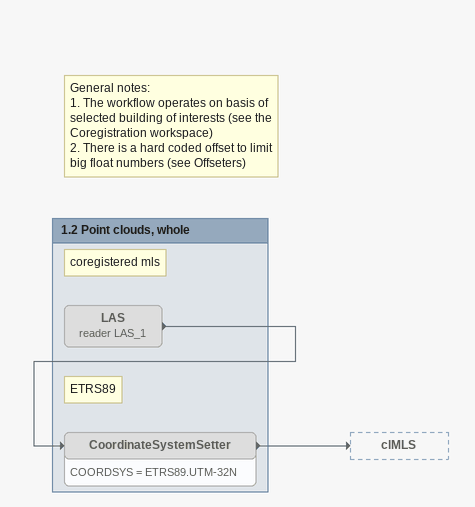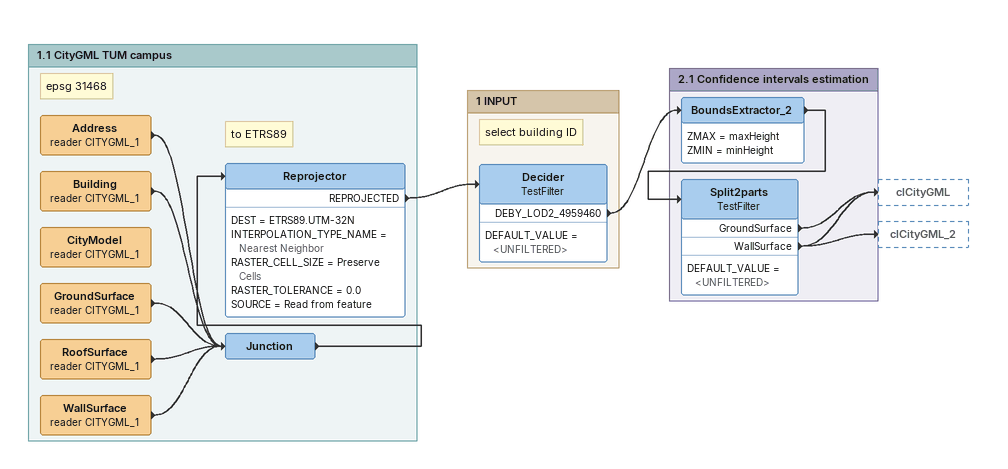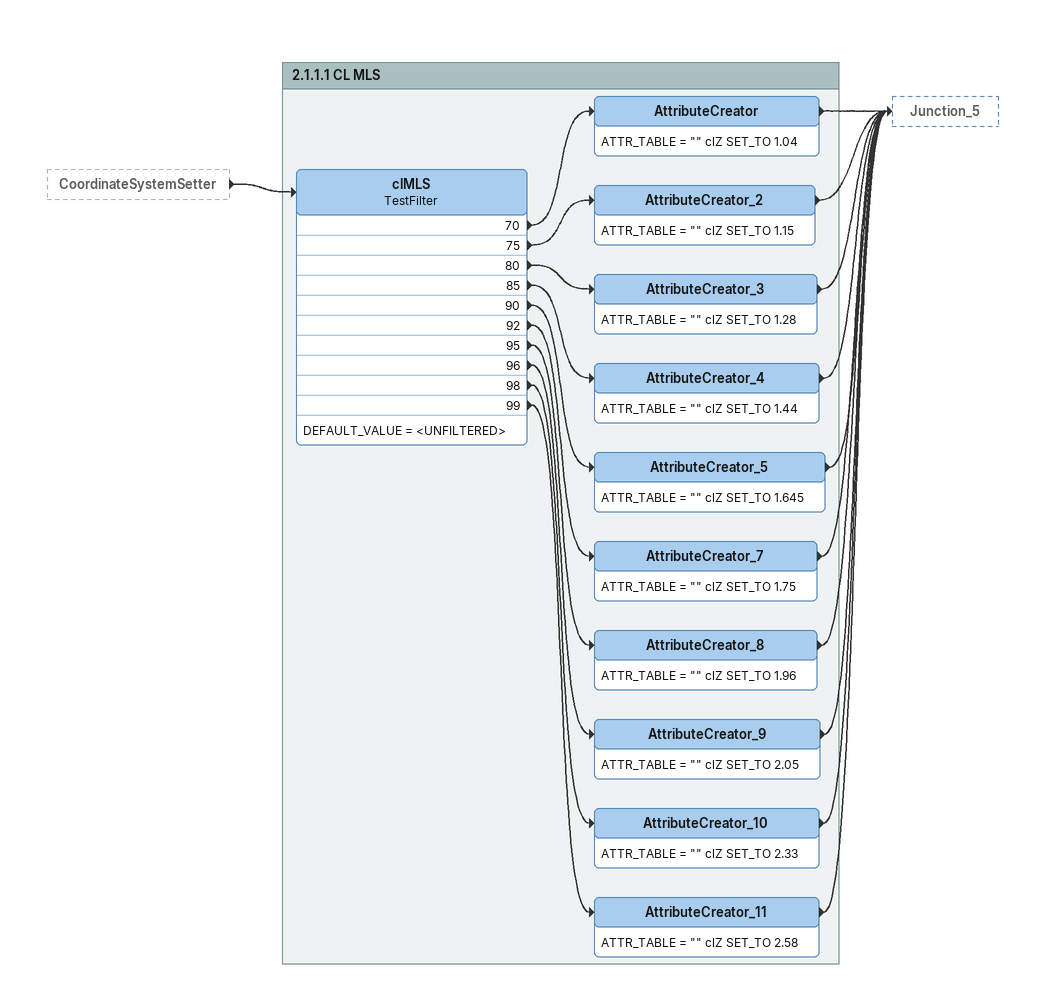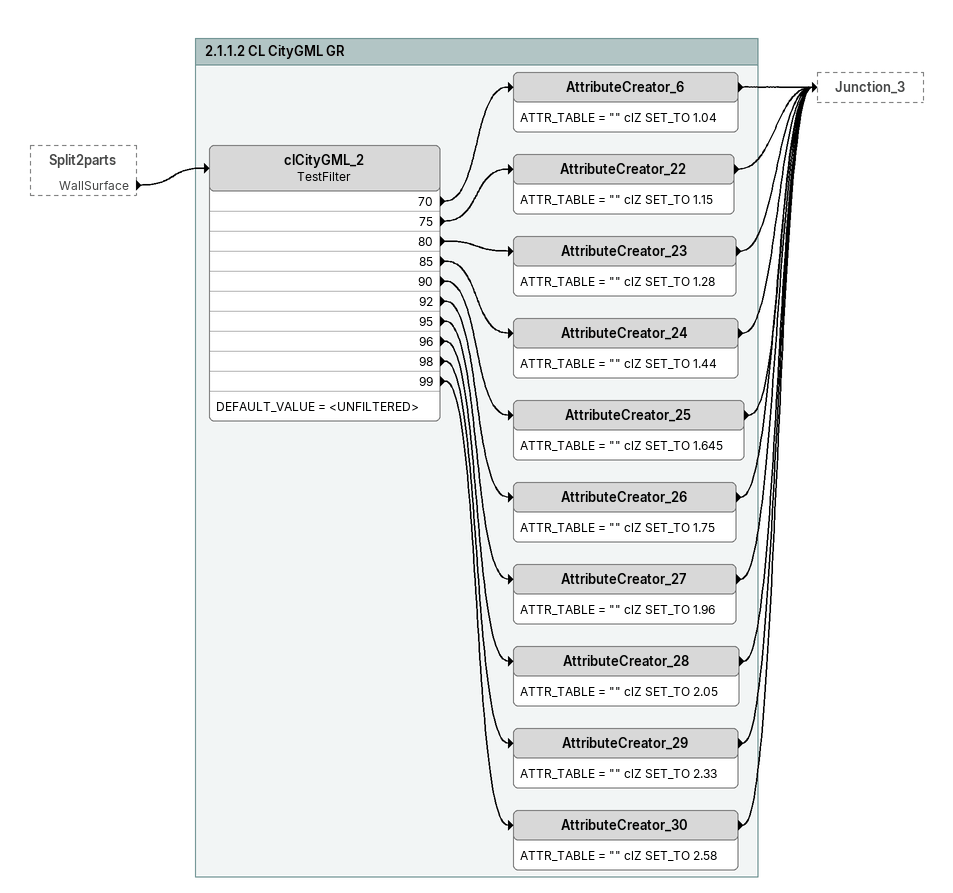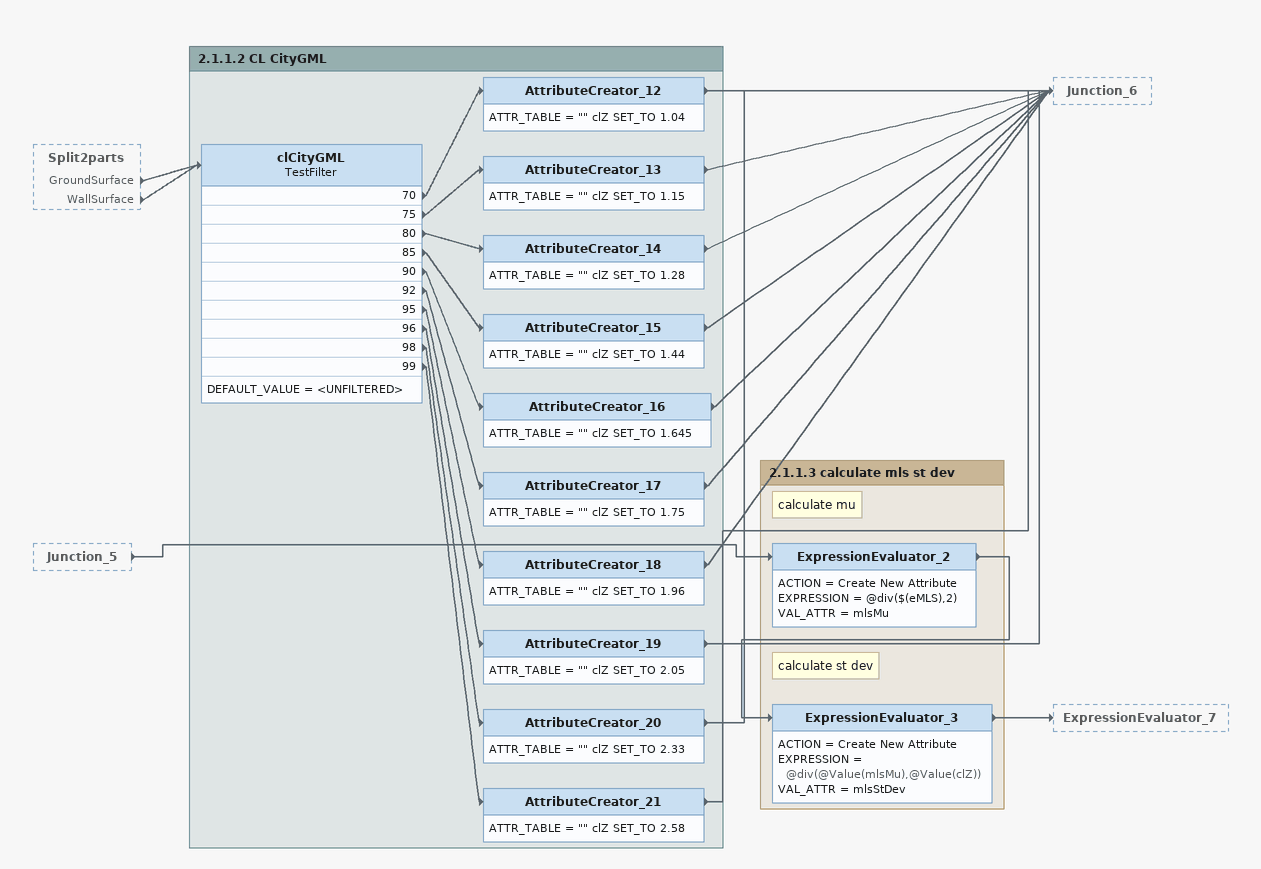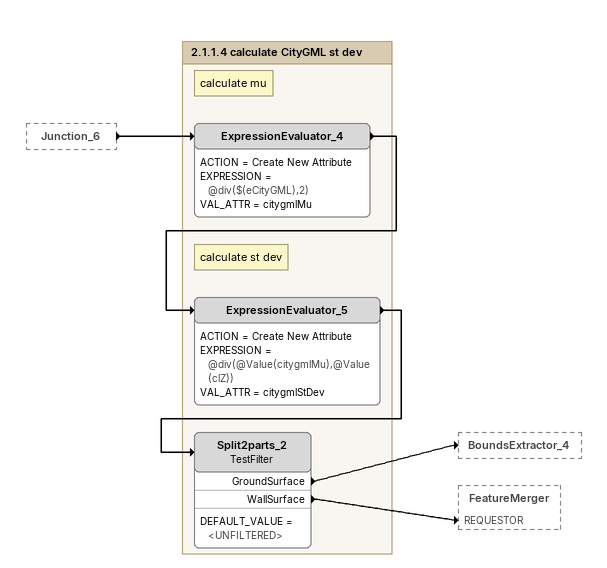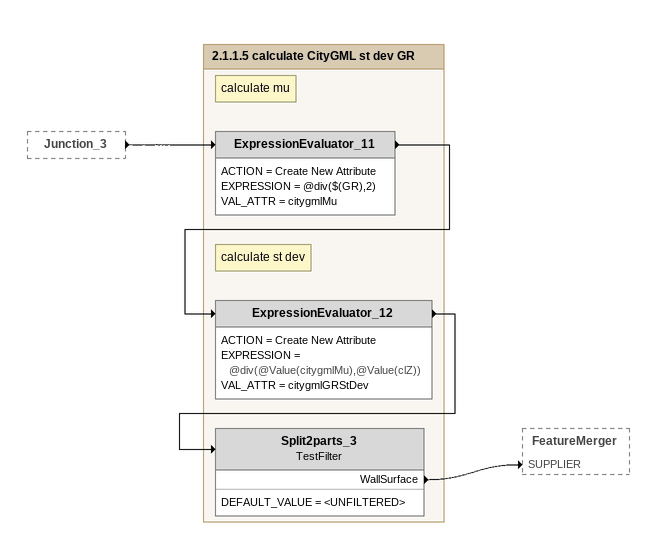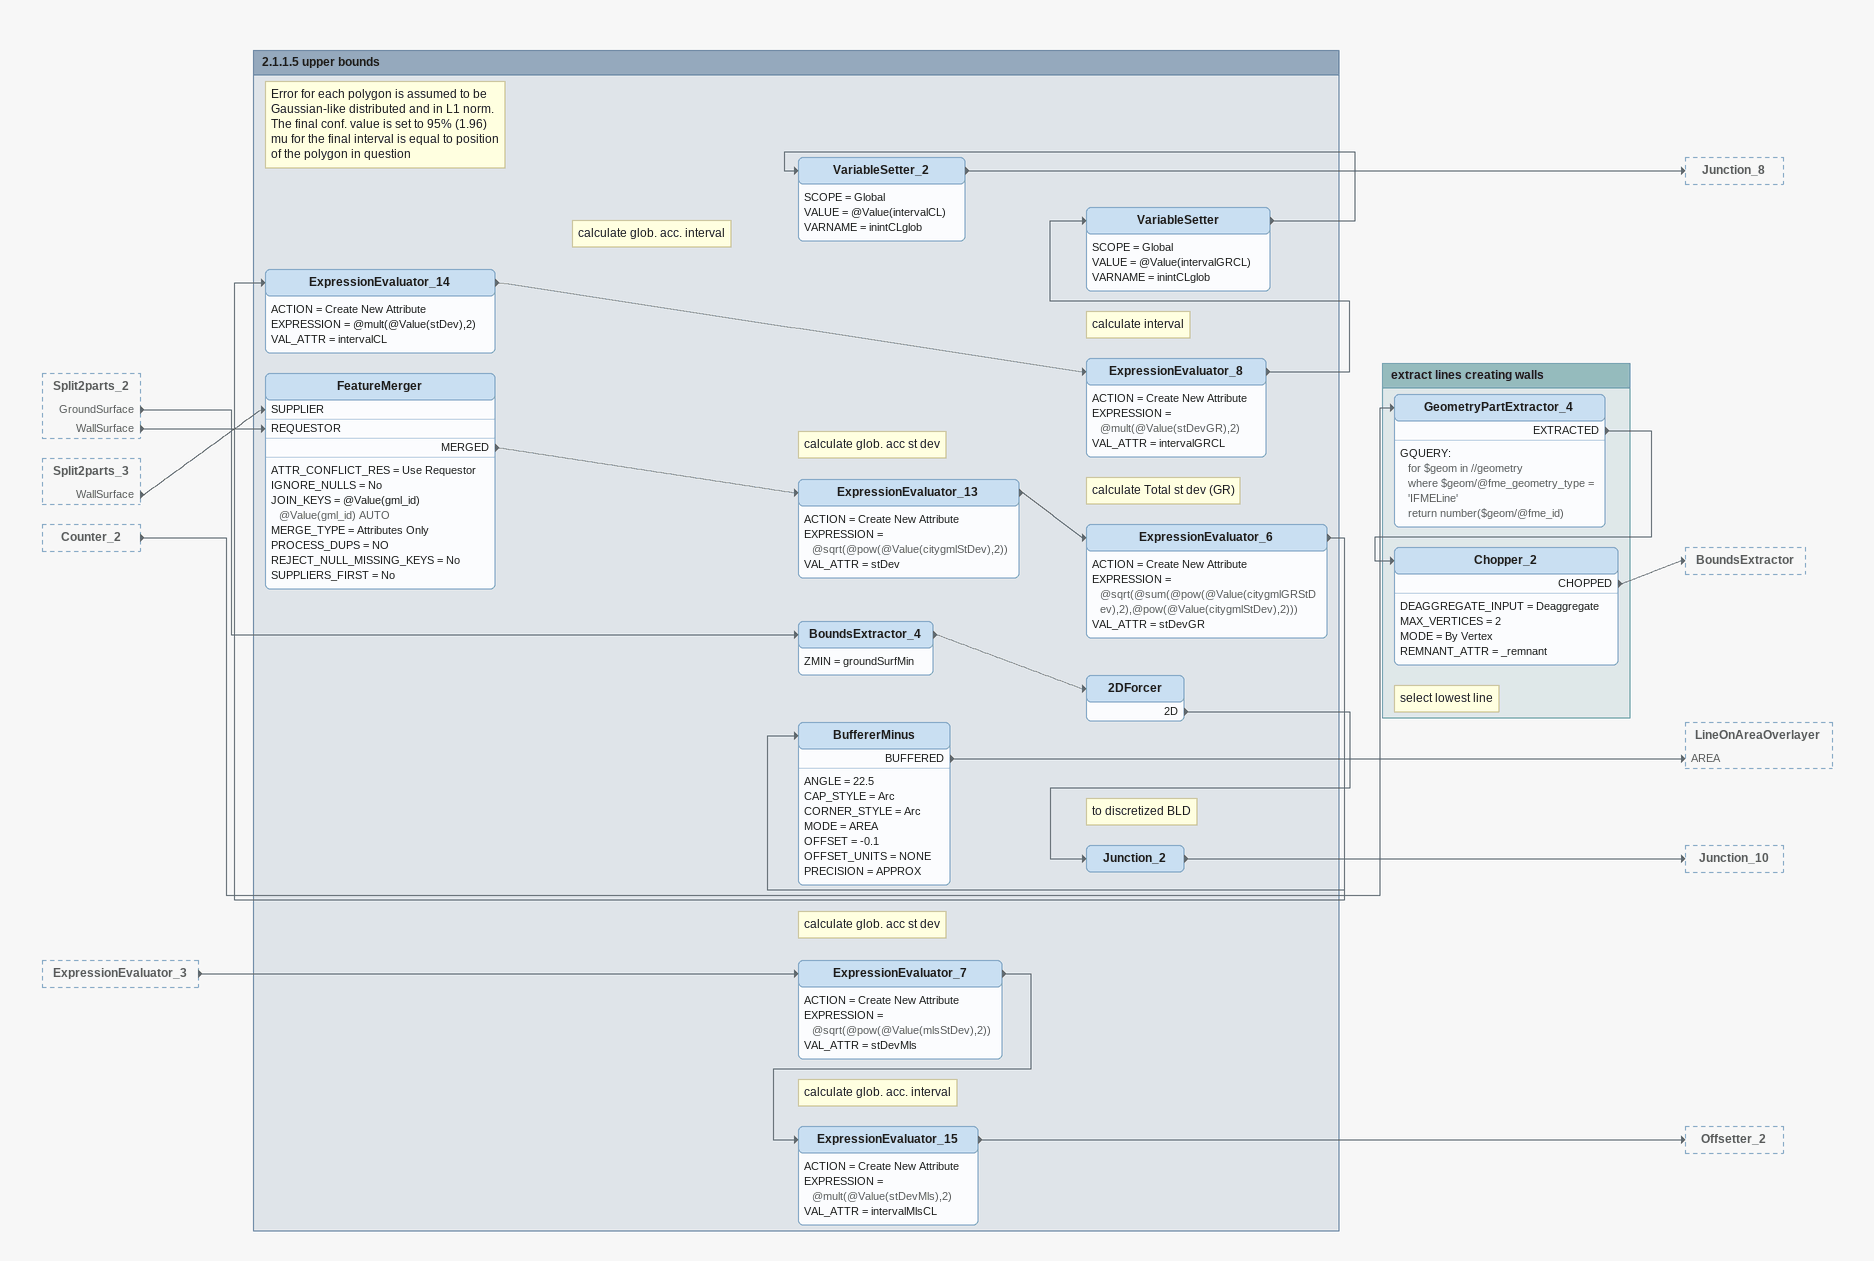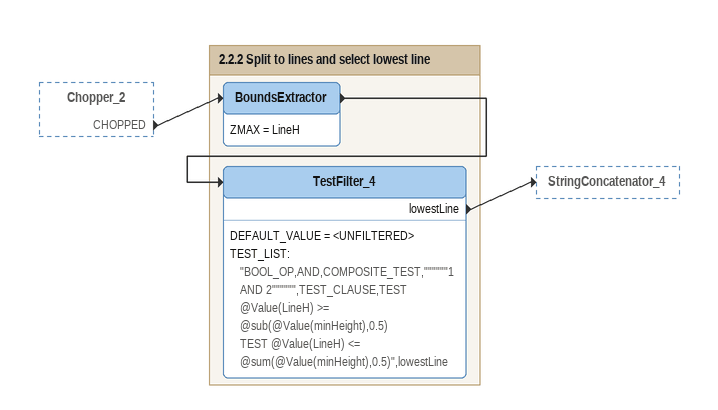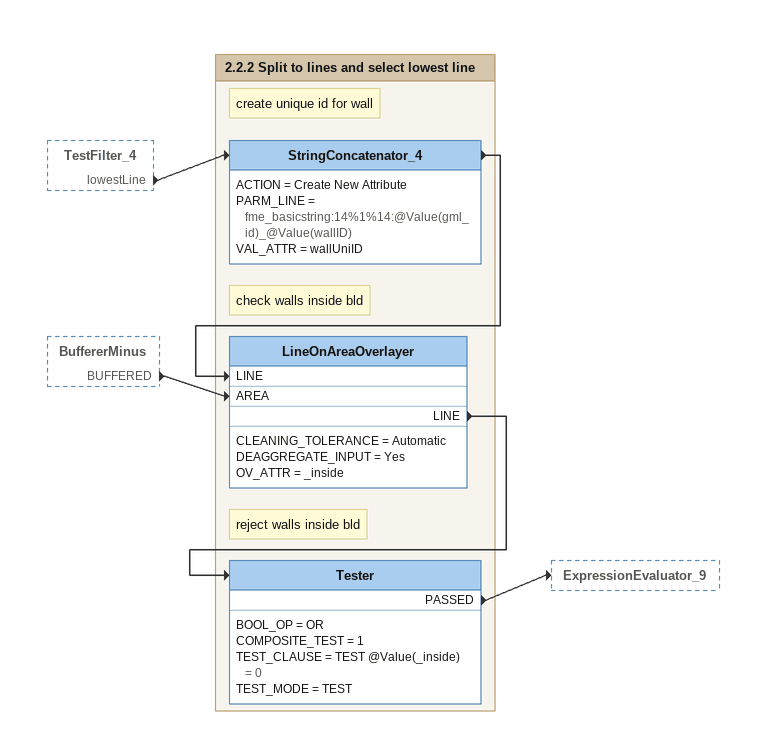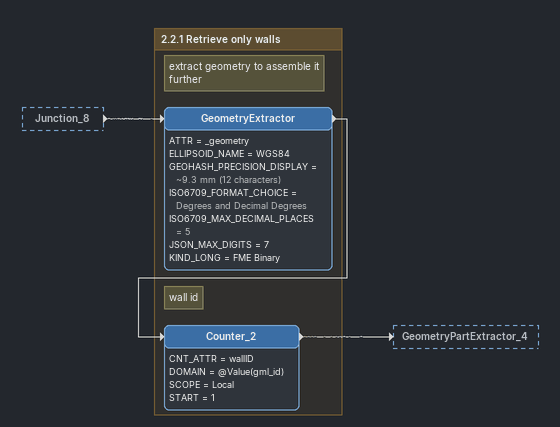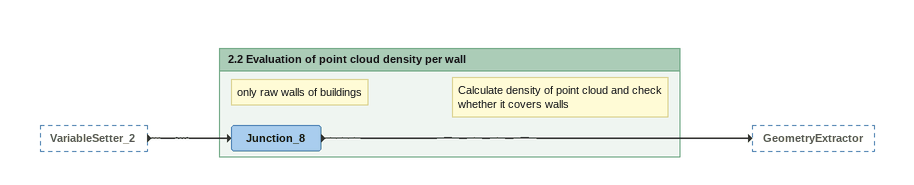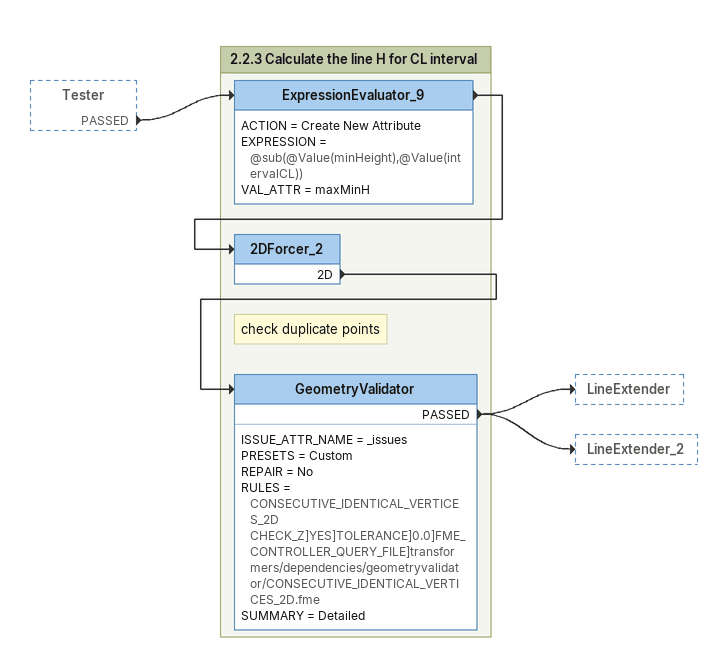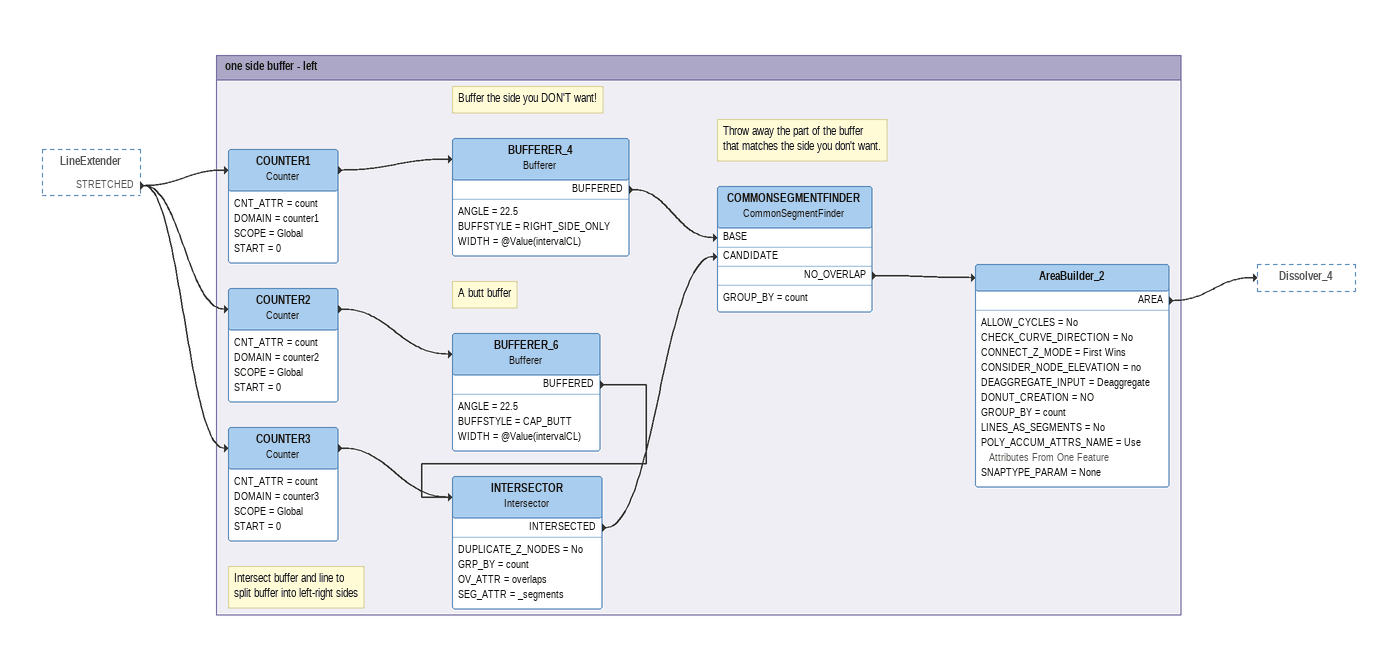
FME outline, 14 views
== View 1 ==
Note: General notes: / 1. The workflow operates on basis of selected building of interests (see the Coregistration workspace) / 2. There is a hard coded offset to limit big float numbers (see Offseters)

Bookmark: 1.2 Point clouds, whole
Note: coregistered mls
LAS (reader LAS_1) [off]
    -> CoordinateSystemSetter
Note: ETRS89
CoordinateSystemSetter [off]
    COORDSYS = ETRS89.UTM-32N
    -> clMLS

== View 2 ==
Bookmark: 1.1 CityGML TUM campus
Note: epsg 31468
Address (reader CITYGML_1)
    -> Junction
Building (reader CITYGML_1)
    -> Junction
CityModel (reader CITYGML_1)
GroundSurface (reader CITYGML_1)
    -> Junction
RoofSurface (reader CITYGML_1)
    -> Junction
WallSurface (reader CITYGML_1)
    -> Junction
Junction
    -> Reprojector
Note: to ETRS89
Reprojector
    DEST = ETRS89.UTM-32N
    INTERPOLATION_TYPE_NAME = Nearest Neighbor
    RASTER_CELL_SIZE = Preserve Cells
    RASTER_TOLERANCE = 0.0
    SOURCE = Read from feature
    REPROJECTED -> Decider

Bookmark: 1 INPUT
Note: select building ID
Decider: TestFilter
    DEFAULT_VALUE = <UNFILTERED>
    DEBY_LOD2_4959460 -> BoundsExtractor_2

Bookmark: 2.1 Confidence intervals estimation
BoundsExtractor_2
    ZMAX = maxHeight
    ZMIN = minHeight
    -> Split2parts
Split2parts: TestFilter
    DEFAULT_VALUE = <UNFILTERED>
    GroundSurface -> clCityGML
    WallSurface -> clCityGML
    WallSurface -> clCityGML_2

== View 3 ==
CoordinateSystemSetter [outside]
    -> clMLS

Bookmark: 2.1.1.1 CL MLS
clMLS: TestFilter
    DEFAULT_VALUE = <UNFILTERED>
    70 -> AttributeCreator
    75 -> AttributeCreator_2
    80 -> AttributeCreator_3
    85 -> AttributeCreator_4
    90 -> AttributeCreator_5
    92 -> AttributeCreator_7
    95 -> AttributeCreator_8
    96 -> AttributeCreator_9
    98 -> AttributeCreator_10
    99 -> AttributeCreator_11
AttributeCreator
    ATTR_TABLE = "" clZ SET_TO 1.04
    -> Junction_5
AttributeCreator_2
    ATTR_TABLE = "" clZ SET_TO 1.15
    -> Junction_5
AttributeCreator_3
    ATTR_TABLE = "" clZ SET_TO 1.28
    -> Junction_5
AttributeCreator_4
    ATTR_TABLE = "" clZ SET_TO 1.44
    -> Junction_5
AttributeCreator_5
    ATTR_TABLE = "" clZ SET_TO 1.645
    -> Junction_5
AttributeCreator_7
    ATTR_TABLE = "" clZ SET_TO 1.75
    -> Junction_5
AttributeCreator_8
    ATTR_TABLE = "" clZ SET_TO 1.96
    -> Junction_5
AttributeCreator_9
    ATTR_TABLE = "" clZ SET_TO 2.05
    -> Junction_5
AttributeCreator_10
    ATTR_TABLE = "" clZ SET_TO 2.33
    -> Junction_5
AttributeCreator_11
    ATTR_TABLE = "" clZ SET_TO 2.58
    -> Junction_5

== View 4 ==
Split2parts [outside]
    WallSurface -> clCityGML_2

Bookmark: 2.1.1.2 CL CityGML GR
clCityGML_2: TestFilter
    DEFAULT_VALUE = <UNFILTERED>
    70 -> AttributeCreator_6
    75 -> AttributeCreator_22
    80 -> AttributeCreator_23
    85 -> AttributeCreator_24
    90 -> AttributeCreator_25
    92 -> AttributeCreator_26
    95 -> AttributeCreator_27
    96 -> AttributeCreator_28
    98 -> AttributeCreator_29
    99 -> AttributeCreator_30
AttributeCreator_6
    ATTR_TABLE = "" clZ SET_TO 1.04
    -> Junction_3
AttributeCreator_22
    ATTR_TABLE = "" clZ SET_TO 1.15
    -> Junction_3
AttributeCreator_23
    ATTR_TABLE = "" clZ SET_TO 1.28
    -> Junction_3
AttributeCreator_24
    ATTR_TABLE = "" clZ SET_TO 1.44
    -> Junction_3
AttributeCreator_25
    ATTR_TABLE = "" clZ SET_TO 1.645
    -> Junction_3
AttributeCreator_26
    ATTR_TABLE = "" clZ SET_TO 1.75
    -> Junction_3
AttributeCreator_27
    ATTR_TABLE = "" clZ SET_TO 1.96
    -> Junction_3
AttributeCreator_28
    ATTR_TABLE = "" clZ SET_TO 2.05
    -> Junction_3
AttributeCreator_29
    ATTR_TABLE = "" clZ SET_TO 2.33
    -> Junction_3
AttributeCreator_30
    ATTR_TABLE = "" clZ SET_TO 2.58
    -> Junction_3

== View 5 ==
Split2parts [outside]
    GroundSurface -> clCityGML
    WallSurface -> clCityGML
Junction_5 [outside]
    -> ExpressionEvaluator_2

Bookmark: 2.1.1.2 CL CityGML
clCityGML: TestFilter
    DEFAULT_VALUE = <UNFILTERED>
    70 -> AttributeCreator_12
    75 -> AttributeCreator_13
    80 -> AttributeCreator_14
    85 -> AttributeCreator_15
    90 -> AttributeCreator_16
    92 -> AttributeCreator_17
    95 -> AttributeCreator_18
    96 -> AttributeCreator_19
    98 -> AttributeCreator_20
    99 -> AttributeCreator_21
AttributeCreator_12
    ATTR_TABLE = "" clZ SET_TO 1.04
    -> Junction_6
AttributeCreator_13
    ATTR_TABLE = "" clZ SET_TO 1.15
    -> Junction_6
AttributeCreator_14
    ATTR_TABLE = "" clZ SET_TO 1.28
    -> Junction_6
AttributeCreator_15
    ATTR_TABLE = "" clZ SET_TO 1.44
    -> Junction_6
AttributeCreator_16
    ATTR_TABLE = "" clZ SET_TO 1.645
    -> Junction_6
AttributeCreator_17
    ATTR_TABLE = "" clZ SET_TO 1.75
    -> Junction_6
AttributeCreator_18
    ATTR_TABLE = "" clZ SET_TO 1.96
    -> Junction_6
AttributeCreator_19
    ATTR_TABLE = "" clZ SET_TO 2.05
    -> Junction_6
AttributeCreator_20
    ATTR_TABLE = "" clZ SET_TO 2.33
    -> Junction_6
AttributeCreator_21
    ATTR_TABLE = "" clZ SET_TO 2.58
    -> Junction_6

Bookmark: 2.1.1.3 calculate mls st dev
Note: calculate mu
ExpressionEvaluator_2
    ACTION = Create New Attribute
    EXPRESSION = @div($(eMLS),2)
    VAL_ATTR = mlsMu
    -> ExpressionEvaluator_3
Note: calculate st dev
ExpressionEvaluator_3
    ACTION = Create New Attribute
    EXPRESSION = @div(@Value(mlsMu),@Value(clZ))
    VAL_ATTR = mlsStDev
    -> ExpressionEvaluator_7

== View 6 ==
Junction_6 [outside]
    -> ExpressionEvaluator_4

Bookmark: 2.1.1.4 calculate CityGML st dev
Note: calculate mu
ExpressionEvaluator_4
    ACTION = Create New Attribute
    EXPRESSION = @div($(eCityGML),2)
    VAL_ATTR = citygmlMu
    -> ExpressionEvaluator_5
Note: calculate st dev
ExpressionEvaluator_5
    ACTION = Create New Attribute
    EXPRESSION = @div(@Value(citygmlMu),@Value(clZ))
    VAL_ATTR = citygmlStDev
    -> Split2parts_2
Split2parts_2: TestFilter
    DEFAULT_VALUE = <UNFILTERED>
    GroundSurface -> BoundsExtractor_4
    WallSurface -> FeatureMerger [REQUESTOR]

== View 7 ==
Junction_3 [outside]
    -> ExpressionEvaluator_11

Bookmark: 2.1.1.5 calculate CityGML st dev GR
Note: calculate mu
ExpressionEvaluator_11
    ACTION = Create New Attribute
    EXPRESSION = @div($(GR),2)
    VAL_ATTR = citygmlMu
    -> ExpressionEvaluator_12
Note: calculate st dev
ExpressionEvaluator_12
    ACTION = Create New Attribute
    EXPRESSION = @div(@Value(citygmlMu),@Value(clZ))
    VAL_ATTR = citygmlGRStDev
    -> Split2parts_3
Split2parts_3: TestFilter
    DEFAULT_VALUE = <UNFILTERED>
    WallSurface -> FeatureMerger [SUPPLIER]

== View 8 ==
Split2parts_2 [outside]
    GroundSurface -> BoundsExtractor_4
    WallSurface -> FeatureMerger [REQUESTOR]
Split2parts_3 [outside]
    WallSurface -> FeatureMerger [SUPPLIER]
Counter_2 [outside]
    -> GeometryPartExtractor_4
ExpressionEvaluator_3 [outside]
    -> ExpressionEvaluator_7

Bookmark: 2.1.1.5 upper bounds
BoundsExtractor_4
    ZMIN = groundSurfMin
    -> 2DForcer
2DForcer
    2D -> BuffererMinus
    2D -> Junction_2
BuffererMinus
    ANGLE = 22.5
    CAP_STYLE = Arc
    CORNER_STYLE = Arc
    MODE = AREA
    OFFSET = -0.1
    OFFSET_UNITS = NONE
    PRECISION = APPROX
    BUFFERED -> LineOnAreaOverlayer [AREA]
Note: to discretized BLD
Junction_2
    -> Junction_10
FeatureMerger
    ATTR_CONFLICT_RES = Use Requestor
    IGNORE_NULLS = No
    JOIN_KEYS = @Value(gml_id) @Value(gml_id) AUTO
    MERGE_TYPE = Attributes Only
    PROCESS_DUPS = NO
    REJECT_NULL_MISSING_KEYS = No
    SUPPLIERS_FIRST = No
    MERGED -> ExpressionEvaluator_13
Note: calculate glob. acc st dev
ExpressionEvaluator_13
    ACTION = Create New Attribute
    EXPRESSION = @sqrt(@pow(@Value(citygmlStDev),2))
    VAL_ATTR = stDev
    -> ExpressionEvaluator_6
Note: calculate Total st dev (GR)
ExpressionEvaluator_6
    ACTION = Create New Attribute
    EXPRESSION = @sqrt(@sum(@pow(@Value(citygmlGRStDev),2),@pow(@Value(citygmlStDev),2)))
    VAL_ATTR = stDevGR
    -> ExpressionEvaluator_14
Note: Error for each polygon is assumed to be Gaussian-like distributed and in L1 norm. / The final conf. value is set to 95% (1.96) / mu for the final interval is equal to position of the polygon in question
Note: calculate glob. acc. interval
ExpressionEvaluator_14
    ACTION = Create New Attribute
    EXPRESSION = @mult(@Value(stDev),2)
    VAL_ATTR = intervalCL
    -> ExpressionEvaluator_8
Note: calculate interval
ExpressionEvaluator_8
    ACTION = Create New Attribute
    EXPRESSION = @mult(@Value(stDevGR),2)
    VAL_ATTR = intervalGRCL
    -> VariableSetter
VariableSetter
    SCOPE = Global
    VALUE = @Value(intervalGRCL)
    VARNAME = inintCLglob
    -> VariableSetter_2
VariableSetter_2
    SCOPE = Global
    VALUE = @Value(intervalCL)
    VARNAME = inintCLglob
    -> Junction_8
Note: calculate glob. acc st dev
ExpressionEvaluator_7
    ACTION = Create New Attribute
    EXPRESSION = @sqrt(@pow(@Value(mlsStDev),2))
    VAL_ATTR = stDevMls
    -> ExpressionEvaluator_15
Note: calculate glob. acc. interval
ExpressionEvaluator_15
    ACTION = Create New Attribute
    EXPRESSION = @mult(@Value(stDevMls),2)
    VAL_ATTR = intervalMlsCL
    -> Offsetter_2

Bookmark: extract lines creating walls
GeometryPartExtractor_4
    GQUERY:
      for $geom in //geometry
      where $geom/@fme_geometry_type = 'IFMELine'
      return number($geom/@fme_id)
    EXTRACTED -> Chopper_2
Note: select lowest line
Chopper_2
    DEAGGREGATE_INPUT = Deaggregate
    MAX_VERTICES = 2
    MODE = By Vertex
    REMNANT_ATTR = _remnant
    CHOPPED -> BoundsExtractor

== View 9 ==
Chopper_2 [outside]
    CHOPPED -> BoundsExtractor

Bookmark: 2.2.2 Split to lines and select lowest line
BoundsExtractor
    ZMAX = LineH
    -> TestFilter_4
TestFilter_4
    DEFAULT_VALUE = <UNFILTERED>
    TEST_LIST:
      "BOOL_OP,AND,COMPOSITE_TEST,""""""1 AND 2"""""",TEST_CLAUSE,TEST @Value(LineH) >= @sub(@Value(minHeight),0.5)
      TEST @Value(LineH) <= @sum(@Value(minHeight),0.5)",lowestLine
    lowestLine -> StringConcatenator_4

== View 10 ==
TestFilter_4 [outside]
    lowestLine -> StringConcatenator_4
BuffererMinus [outside]
    BUFFERED -> LineOnAreaOverlayer [AREA]

Bookmark: 2.2.2 Split to lines and select lowest line
Note: create unique id for wall
StringConcatenator_4
    ACTION = Create New Attribute
    PARM_LINE = fme_basicstring:14%1%14:@Value(gml_id)_@Value(wallID)
    VAL_ATTR = wallUniID
    -> LineOnAreaOverlayer [LINE]
Note: check walls inside bld
LineOnAreaOverlayer
    CLEANING_TOLERANCE = Automatic
    DEAGGREGATE_INPUT = Yes
    OV_ATTR = _inside
    LINE -> Tester
Note: reject walls inside bld
Tester
    BOOL_OP = OR
    COMPOSITE_TEST = 1
    TEST_CLAUSE = TEST @Value(_inside) = 0
    TEST_MODE = TEST
    PASSED -> ExpressionEvaluator_9

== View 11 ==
Junction_8 [outside]
    -> GeometryExtractor

Bookmark: 2.2.1 Retrieve only walls
Note: extract geometry to assemble it further
GeometryExtractor
    ATTR = _geometry
    ELLIPSOID_NAME = WGS84
    GEOHASH_PRECISION_DISPLAY = ~9.3 mm (12 characters)
    ISO6709_FORMAT_CHOICE = Degrees and Decimal Degrees
    ISO6709_MAX_DECIMAL_PLACES = 5
    JSON_MAX_DIGITS = 7
    KIND_LONG = FME Binary
    -> Counter_2
Note: wall id
Counter_2
    CNT_ATTR = wallID
    DOMAIN = @Value(gml_id)
    SCOPE = Local
    START = 1
    -> GeometryPartExtractor_4

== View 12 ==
VariableSetter_2 [outside]
    -> Junction_8

Bookmark: 2.2 Evaluation of point cloud density per wall
Note: only raw walls of buildings
Note: Calculate density of point cloud and check whether it covers walls
Junction_8
    -> GeometryExtractor

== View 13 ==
Tester [outside]
    PASSED -> ExpressionEvaluator_9

Bookmark: 2.2.3 Calculate the line H for CL interval
ExpressionEvaluator_9
    ACTION = Create New Attribute
    EXPRESSION = @sub(@Value(minHeight),@Value(intervalCL))
    VAL_ATTR = maxMinH
    -> 2DForcer_2
2DForcer_2
    2D -> GeometryValidator
Note: check duplicate points
GeometryValidator
    ISSUE_ATTR_NAME = _issues
    PRESETS = Custom
    REPAIR = No
    RULES = CONSECUTIVE_IDENTICAL_VERTICES_2D CHECK_Z]YES]TOLERANCE]0.0]FME_CONTROLLER_QUERY_FILE]transformers/dependencies/geometryvalidator/CONSECUTIVE_IDENTICAL_VERTICES_2D.fme
    SUMMARY = Detailed
    PASSED -> LineExtender
    PASSED -> LineExtender_2

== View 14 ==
LineExtender [outside]
    STRETCHED -> COUNTER1
    STRETCHED -> COUNTER2
    STRETCHED -> COUNTER3

Bookmark: one side buffer - left
COUNTER1: Counter
    CNT_ATTR = count
    DOMAIN = counter1
    SCOPE = Global
    START = 0
    -> BUFFERER_4
Note: Buffer the side you DON'T want!
BUFFERER_4: Bufferer
    ANGLE = 22.5
    BUFFSTYLE = RIGHT_SIDE_ONLY
    WIDTH = @Value(intervalCL)
    BUFFERED -> COMMONSEGMENTFINDER [BASE]
COUNTER2: Counter
    CNT_ATTR = count
    DOMAIN = counter2
    SCOPE = Global
    START = 0
    -> BUFFERER_6
Note: A butt buffer
BUFFERER_6: Bufferer
    ANGLE = 22.5
    BUFFSTYLE = CAP_BUTT
    WIDTH = @Value(intervalCL)
    BUFFERED -> INTERSECTOR
COUNTER3: Counter
    CNT_ATTR = count
    DOMAIN = counter3
    SCOPE = Global
    START = 0
    -> INTERSECTOR
Note: Intersect buffer and line to / split buffer into left-right sides
INTERSECTOR: Intersector
    DUPLICATE_Z_NODES = No
    GRP_BY = count
    OV_ATTR = overlaps
    SEG_ATTR = _segments
    INTERSECTED -> COMMONSEGMENTFINDER [CANDIDATE]
Note: Throw away the part of the buffer / that matches the side you don't want.
COMMONSEGMENTFINDER: CommonSegmentFinder
    GROUP_BY = count
    NO_OVERLAP -> AreaBuilder_2
AreaBuilder_2
    ALLOW_CYCLES = No
    CHECK_CURVE_DIRECTION = No
    CONNECT_Z_MODE = First Wins
    CONSIDER_NODE_ELEVATION = no
    DEAGGREGATE_INPUT = Deaggregate
    DONUT_CREATION = NO
    GROUP_BY = count
    LINES_AS_SEGMENTS = No
    POLY_ACCUM_ATTRS_NAME = Use Attributes From One Feature
    SNAPTYPE_PARAM = None
    AREA -> Dissolver_4
